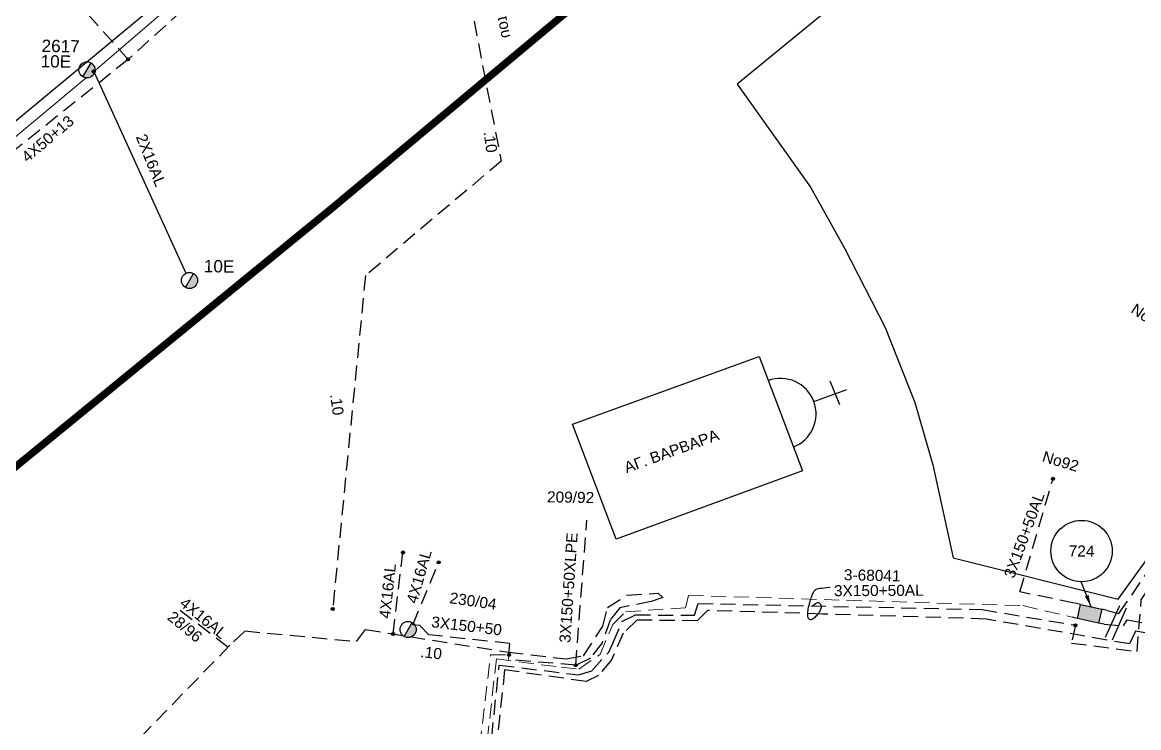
# Model space of a CAD drawing. Header units: millimetres. Extents: x 2875 to 4053, y 1200 to 1741.
# Drawn here: x 3071.6 to 3165.8, y 1316.1 to 1375.6 of the extents above; entities that cross this region are included whole.
import ezdxf

# ---------------------------------------------------------------- set-up
doc = ezdxf.new("R2010")
doc.units = ezdxf.units.MM
doc.linetypes.add('DASHED', pattern=[19.05, 12.7, -6.35])
doc.linetypes.add('DASHEDX2', pattern=[38.1, 25.4, -12.7])
for name, color, linetype in [('Link Box 4 Διευθύνσεων', 7, 'Continuous'), ('Γυμνά εναέρια ΧΤ (1Φ)   2x16AL', 7, 'Continuous'), ('Επιγραφές - Σχήματα', 7, 'Continuous'), ('Καλώδια ΧΤ   3x150+50AL', 7, 'DASHED'), ('Καλώδια ΧΤ   3x150+50AL XLPE', 7, 'DASHED'), ('Καλώδια ΧΤ   3x150+70AL', 7, 'DASHED'), ('Στύλος ΦΜ', 7, 'Continuous'), ('Στύλος ΦΜ @ 1', 7, 'Continuous'), ('Συνδέσεις', 7, 'Continuous'), ('Τομή', 7, 'Continuous'), ('Υπόβαθρο ΔΕΗ', 7, 'Continuous'), ('Υπόγεια Καλώδια Δικτύου ΧΤ   .10', 7, 'DASHED'), ('Υπόγεια καλώδια Παροχών ΧΤ   4x16AL', 7, 'DASHED'), ('Υπόγεια καλώδια Παροχών ΧΤ   4x6', 7, 'DASHED')]:
    doc.layers.add(name, color=color, linetype=linetype)
doc.layers.add('Άγνωστα', color=7, linetype='Continuous', lineweight=5)
doc.styles.add('arial', font='ARIAL.TTF')
doc.styles.get("Standard").update_dxf_attribs({"font": 'ARIAL.TTF'})
doc.linetypes.add('SYN_LINE', pattern='A,0.5,-0.0001,["/\\/\\/\\/",Standard,S=0.1,R=0,X=0,Y=-0.05],-0.25', length=0.7501)
doc.dimstyles.new('ISO-25', dxfattribs={"dimtxt": 2.5, "dimasz": 1, "dimexe": 1.25, "dimexo": 0.625, "dimtad": 1, "dimtxsty": 'Standard', "dimcen": 2.5, "dimadec": 0, "dimazin": 0, "dimtfac": 1, "dimtmove": 0, "dimatfit": 3, "dimfxl": 1.25, "dimarcsym": 0})

# ---------------------------------------------------------------- blocks, each defined once
blk = doc.blocks.new('_ΣΥΝΔΕΣΗ')
at = {"layer": 'Συνδέσεις', "linetype": 'SYN_LINE', "ltscale": 40}
blk.add_hatch(color=256, dxfattribs=at).paths.add_polyline_path([(0.5, -0.01, 1), (-0.5, -0.01, 1)])
at = {"layer": 'Συνδέσεις'}
blk.add_circle((0, -0.01), 0.5, dxfattribs=at)
blk = doc.blocks.new('ΥΠΑΡΧΩΝ ΤΣΙΜΕΝΤΕΝΙΟΣ ΣΤΥΛΟΣ')
at = {"layer": 'Στύλος ΦΜ'}
blk.add_hatch(color=256, dxfattribs=at).paths.add_polyline_path([(-1.29, -2.28, 0.574793), (2.62, 0, 0.268822), (1.3, 2.27)])
blk.add_line((-1.29, -2.28), (1.3, 2.27), dxfattribs=at)
blk.add_circle((0, 0), 2.62, dxfattribs=at)
at = {"layer": 'Στύλος ΦΜ', "flags": 4}
for tag, p in [('ΑΡΙΘΜΟΣ', (-4.68, 8.05)), ('ΤΥΠΟΣ', (-4.91, 3.03))]:
    blk.add_attdef(tag, p, '', height=4, dxfattribs=at)
blk = doc.blocks.new('LINK BOX 4 ΑΝΑΧΩΡΗΣΕΩΝ')
at = {"layer": 'Link Box 4 Διευθύνσεων', "ltscale": 40}
blk.add_hatch(color=256, dxfattribs=at).paths.add_polyline_path([(-3.54, 0), (-3.54, -4.67), (3.54, -4.67), (3.54, 0)])
for p, q in [((-3.54, 0), (-5.33, 0)), ((5.33, 0), (3.54, 0)), ((-3.54, -4.67), (-5.33, -4.67)), ((5.33, -4.67), (3.54, -4.67))]:
    blk.add_line(p, q, dxfattribs=at)
blk.add_lwpolyline([(-3.54, -4.67), (-3.54, 0), (3.54, 0), (3.54, -4.67)], close=True, dxfattribs=at)
blk = doc.blocks.new('ΤΟΜΗ')
at = {"layer": 'Τομή', "ltscale": 40}
for p, q in [((-5.68, 0), (5.68, 0)), ((5.68, -2.33), (-5.68, -2.33))]:
    blk.add_line(p, q, dxfattribs=at)

msp = doc.modelspace()

# ---------------------------------------------------------------- linework, layer by layer
at = {"layer": 'Άγνωστα', "color": 133}
for points in [[(3077.772, 1371.522), (3095.1, 1386.404), (3110.271, 1399.836)], [(3057.841, 1355.071), (3061.87, 1358.272), (3077.023, 1370.895)]]:
    msp.add_lwpolyline(points, dxfattribs=at)
at = {"layer": 'Άγνωστα', "color": 27, "linetype": 'DASHED', "ltscale": 0.1}
msp.add_lwpolyline([(3128.711, 1305.954), (3129.288, 1310.459), (3110.652, 1313.065), (3111.621, 1321.862), (3117.096, 1321.166), (3118.585, 1321.014), (3120.367, 1322.24), (3121.442, 1324.777), (3122.527, 1325.854), (3127.58, 1326.18), (3127.836, 1327.222), (3156.025, 1326.362), (3160.177, 1325.389)], dxfattribs=at)
at = {"layer": 'Άγνωστα', "color": 6, "linetype": 'DASHED', "ltscale": 0.1}
msp.add_lwpolyline([(3128.068, 1305.948), (3128.515, 1310.064), (3128.172, 1310.268), (3110.002, 1312.646), (3111.133, 1322.219), (3112.686, 1322.214), (3112.653, 1321.808)], dxfattribs=at)
at = {"layer": 'Γυμνά εναέρια ΧΤ (1Φ)   2x16AL', "color": 133}
msp.add_lwpolyline([(3077.662, 1371.428), (3085.436, 1354.404)], dxfattribs=at)
at = {"layer": 'Επιγραφές - Σχήματα'}
msp.add_lwpolyline([(3138.299, 1326.343), (3138.432, 1326.459), (3138.545, 1326.54), (3138.64, 1326.591), (3138.72, 1326.615), (3138.787, 1326.616), (3138.842, 1326.599), (3138.887, 1326.567), (3138.925, 1326.524), (3138.957, 1326.474), (3138.982, 1326.417), (3139, 1326.354), (3139.009, 1326.284), (3139.008, 1326.209), (3138.997, 1326.129), (3138.974, 1326.044), (3138.939, 1325.954), (3138.89, 1325.86), (3138.83, 1325.764), (3138.76, 1325.669), (3138.684, 1325.576), (3138.604, 1325.488), (3138.522, 1325.407), (3138.441, 1325.335), (3138.362, 1325.275), (3138.288, 1325.229), (3138.22, 1325.196), (3138.158, 1325.178), (3138.101, 1325.173), (3138.051, 1325.182), (3138.007, 1325.204), (3137.969, 1325.24), (3137.939, 1325.289), (3137.916, 1325.352), (3137.899, 1325.426), (3137.89, 1325.513), (3137.886, 1325.609), (3137.89, 1325.715), (3137.899, 1325.83), (3137.914, 1325.952), (3137.934, 1326.08), (3137.959, 1326.214), (3137.99, 1326.351), (3138.023, 1326.49), (3138.06, 1326.628), (3138.098, 1326.764), (3138.137, 1326.895), (3138.177, 1327.019), (3138.216, 1327.134), (3138.254, 1327.239), (3138.291, 1327.334), (3138.328, 1327.419), (3138.366, 1327.494), (3138.407, 1327.561), (3138.45, 1327.619), (3138.497, 1327.67), (3138.549, 1327.712), (3138.607, 1327.749), (3138.677, 1327.779), (3138.768, 1327.805), (3138.885, 1327.829), (3139.037, 1327.85), (3139.23, 1327.871), (3139.473, 1327.893), (3139.771, 1327.917)], dxfattribs=at)
msp.add_circle((3160.98, 1330.97), 2.59, dxfattribs=at)
at = {"layer": 'Καλώδια ΧΤ   3x150+50AL', "color": 30, "ltscale": 0.1}
for points in [[(3160.458, 1324.708), (3160.127, 1323.211), (3165.658, 1322.48), (3166.012, 1326.863), (3170.336, 1333.491), (3173.12, 1337.898), (3175.784, 1339.005), (3176.633, 1340.093), (3178.927, 1343.3), (3179.154, 1345.112), (3178.816, 1345.511), (3177.533, 1343.474)], [(3129.34, 1305.828), (3129.877, 1310.943), (3112.225, 1313.287), (3111.029, 1313.357), (3111.867, 1321.349), (3118.559, 1320.517), (3119.669, 1320.866), (3121.105, 1322.445), (3121.487, 1323.253), (3122.215, 1325.012), (3123.359, 1325.584), (3128.325, 1325.553), (3128.631, 1326.554), (3152.587, 1326.03), (3160.458, 1324.708), (3160.458, 1324.708), (3160.458, 1324.708)]]:
    msp.add_lwpolyline(points, dxfattribs=at)
at = {"layer": 'Καλώδια ΧΤ   3x150+50AL', "color": 27, "ltscale": 0.1}
for points in [[(3163.135, 1325.967), (3164.135, 1325.686), (3169.483, 1333.505), (3172.729, 1338.754), (3174.088, 1339.311), (3175.291, 1339.866), (3176.123, 1341.101)], [(3160.391, 1326.58), (3155.78, 1327.515), (3158.575, 1337.067)]]:
    msp.add_lwpolyline(points, dxfattribs=at)
at = {"layer": 'Καλώδια ΧΤ   3x150+50AL', "color": 5, "ltscale": 0.1}
msp.add_lwpolyline([(3178.824, 1324.888), (3177.612, 1322.151), (3165.527, 1324.217), (3165.013, 1323.132), (3152.919, 1325.235), (3139.13, 1325.655), (3129.422, 1325.963), (3128.569, 1325.08), (3123.482, 1325.147), (3122.318, 1324.042), (3121.339, 1321.791), (3120.233, 1320.46), (3119.202, 1319.965), (3112.316, 1320.94), (3111.568, 1313.814), (3116.186, 1313.252), (3130.636, 1311.202), (3129.97, 1305.769)], dxfattribs=at)
at = {"layer": 'Καλώδια ΧΤ   3x150+50AL', "color": 6, "linetype": 'DASHED', "ltscale": 0.1}
msp.add_lwpolyline([(3112.686, 1322.214), (3112.771, 1323.164), (3105.935, 1323.907), (3105.171, 1324.697), (3104.565, 1324.745)], dxfattribs=at)
at = {"layer": 'Καλώδια ΧΤ   3x150+50AL XLPE', "color": 6, "linetype": 'DASHED', "ltscale": 0.1}
msp.add_lwpolyline([(3118.313, 1321.339), (3119.254, 1333.565)], dxfattribs=at)
at = {"layer": 'Καλώδια ΧΤ   3x150+50AL XLPE', "color": 2, "linetype": 'DASHED', "ltscale": 0.1}
msp.add_lwpolyline([(3162.871, 1324.787), (3164.503, 1324.647), (3164.827, 1325.175), (3177.01, 1322.897)], dxfattribs=at)
at = {"layer": 'Καλώδια ΧΤ   3x150+70AL', "color": 5, "ltscale": 0.1}
msp.add_lwpolyline([(3078.824, 1423.334), (3093.045, 1413.571), (3104.457, 1405.471), (3105.274, 1394.098), (3087.962, 1379.161), (3080.561, 1372.435), (3046.54, 1345.24), (3046.917, 1344.384), (3043.307, 1340.578)], dxfattribs=at)
at = {"layer": 'Υπόβαθρο ΔΕΗ', "linetype": 'DASHEDX2', "ltscale": 0.5, "const_width": 0.622, "flags": 128}
msp.add_lwpolyline([(2907.176, 1221.264), (2932.857, 1237.489), (2967.001, 1252.922), (3014.71, 1292.01), (3097.879, 1359.996), (3240.65, 1479.301), (3312.407, 1539.054), (3386.11, 1599.706), (3467.829, 1667.474), (3496.402, 1691.349), (3500.803, 1694.888), (3502.579, 1695.994), (3504.869, 1696.988), (3531.535, 1709.338)], dxfattribs=at)
at = {"layer": 'Υπόβαθρο ΔΕΗ'}
msp.add_lwpolyline([(3002.251, 1469.553), (2994.959, 1474.129), (2993.175, 1469.709), (2966.792, 1418.945), (2964.594, 1414.787), (2961.885, 1409.963), (2952.908, 1392.742), (2948.213, 1384.586), (2944.35, 1377.184), (2951.04, 1374.213), (2968.068, 1369.968), (2989.982, 1357.995), (2996.323, 1360.386), (3021.818, 1407.396), (3029.467, 1403.453), (3001.584, 1351.729), (3032.385, 1335.461), (3059.752, 1357.906), (3085.462, 1379.21), (3102.459, 1393.296, 0.427174), (3101.284, 1406.164)], format="xyb", close=True, dxfattribs=at)
msp.add_lwpolyline([(3168.851, 1333.516), (3179.69, 1350.483), (3192.419, 1370.042), (3200.273, 1382.645), (3171.102, 1402.45), (3131.945, 1370.363), (3138.104, 1361.668), (3140.992, 1356.519), (3144.41, 1349.823), (3146.903, 1343.499), (3148.447, 1338.238), (3150.153, 1330.401), (3164.061, 1326.913)], close=True, dxfattribs=at)
for points in [[(3121.738, 1331.958), (3118.052, 1341.678), (3133.786, 1347.369), (3137.433, 1337.727), (3121.738, 1331.958)], [(3138.395, 1343.599), (3141.191, 1344.597)], [(3139.744, 1345.322), (3140.556, 1343.325)]]:
    msp.add_lwpolyline(points, dxfattribs=at)
msp.add_arc((3135.593, 1342.539), 2.996, 291.08073, 110.36375, dxfattribs=at)
at = {"layer": 'Υπόγεια Καλώδια Δικτύου ΧΤ   .10', "color": 7, "ltscale": 0.1}
msp.add_lwpolyline([(3112.598, 1459.8), (3106.859, 1403.164), (3105.018, 1399.983), (3112.033, 1363.869), (3100.58, 1354.208), (3097.82, 1326.073)], dxfattribs=at)
at = {"layer": 'Υπόγεια Καλώδια Δικτύου ΧΤ   .10', "color": 6, "linetype": 'DASHED', "ltscale": 0.1}
msp.add_lwpolyline([(3059.36, 1292.845), (3078.97, 1312.541), (3089.442, 1323.32), (3090.407, 1324.224), (3099.824, 1323.345), (3100.586, 1324.342), (3112.635, 1322.433), (3117.497, 1321.871), (3118.966, 1322.139), (3120.608, 1324.642), (3121.008, 1326.205), (3122.623, 1327.241), (3125.261, 1327.409), (3125.655, 1327.056), (3124.69, 1326.7), (3122.046, 1326.187), (3121.213, 1325.151), (3120.534, 1323.228), (3119.55, 1321.925), (3118.313, 1321.339), (3112.653, 1321.808)], dxfattribs=at)
at = {"layer": 'Υπόγεια καλώδια Παροχών ΧΤ   4x16AL', "color": 6, "ltscale": 0.1}
msp.add_lwpolyline([(3102.909, 1323.974), (3103.744, 1330.851)], dxfattribs=at)
at = {"layer": 'Υπόγεια καλώδια Παροχών ΧΤ   4x16AL', "color": 6, "linetype": 'DASHED', "ltscale": 0.1}
for points in [[(3104.565, 1324.745), (3106.753, 1330.009)], [(3088.982, 1322.846), (3084.503, 1326.312)]]:
    msp.add_lwpolyline(points, dxfattribs=at)
at = {"layer": 'Υπόγεια καλώδια Παροχών ΧΤ   4x6', "color": 5, "ltscale": 0.1}
msp.add_lwpolyline([(3080.561, 1372.435), (3074.819, 1378.93)], dxfattribs=at)

# ---------------------------------------------------------------- block references
at = {"layer": 'Link Box 4 Διευθύνσεων', "xscale": 0.2590415103700054, "yscale": 0.2590415103700054, "zscale": 0.2590415103700054, "rotation": 347.4047067614478}
msp.add_blockref('LINK BOX 4 ΑΝΑΧΩΡΗΣΕΩΝ', (3161.788, 1326.268), dxfattribs=at)
at = {"layer": 'Στύλος ΦΜ @ 1', "ltscale": 40}
ref = msp.add_blockref('ΥΠΑΡΧΩΝ ΤΣΙΜΕΝΤΕΝΙΟΣ ΣΤΥΛΟΣ', (3077.096, 1371.569), dxfattribs=dict(at, xscale=0.2590415103700448, yscale=0.2590415103700448, zscale=0.2590415103700448, rotation=359.0199368875902))
ref.add_attrib('ΤΥΠΟΣ', '10E', (3073.177, 1371.783), dxfattribs={"layer": 'Στύλος ΦΜ', "height": 1.0362, "rotation": 359.01994, "flags": 4})
ref.add_attrib('ΑΡΙΘΜΟΣ', '2617', (3073.26, 1373.084), dxfattribs={"layer": 'Στύλος ΦΜ', "height": 1.0362, "rotation": 359.01994, "flags": 4})
ref = msp.add_blockref('ΥΠΑΡΧΩΝ ΤΣΙΜΕΝΤΕΝΙΟΣ ΣΤΥΛΟΣ', (3085.743, 1353.799), dxfattribs=dict(at, xscale=0.2590415103700448, yscale=0.2590415103700448, zscale=0.2590415103700448, rotation=359.0199368875902))
ref.add_attrib('ΤΥΠΟΣ', '10E', (3086.943, 1354.5), dxfattribs={"layer": 'Στύλος ΦΜ', "height": 1.0362, "rotation": 359.01994, "flags": 4})
at = {"layer": 'Στύλος ΦΜ @ 1', "ltscale": 40, "xscale": 0.2590415103700448, "yscale": 0.2590415103700448, "zscale": 0.2590415103700448, "rotation": 359.0199368875902}
msp.add_blockref('ΥΠΑΡΧΩΝ ΤΣΙΜΕΝΤΕΝΙΟΣ ΣΤΥΛΟΣ', (3104.18, 1324.348), dxfattribs=at)
at = {"layer": 'Συνδέσεις', "xscale": 0.2590415103700448, "yscale": 0.2590415103700448, "zscale": 0.2590415103700448, "rotation": 359.0199368875902}
for p in [(3080.565, 1372.447), (3077.662, 1371.428), (3158.575, 1337.067), (3103.744, 1330.851), (3106.753, 1330.009), (3097.821, 1326.076), (3160.458, 1324.708), (3102.909, 1323.974), (3112.686, 1322.214), (3118.313, 1321.339)]:
    msp.add_blockref('_ΣΥΝΔΕΣΗ', p, dxfattribs=at)
at = {"layer": 'Τομή', "xscale": 0.2590415103700035, "yscale": 0.2590415103700035, "zscale": 0.2590415103700035, "rotation": 66.05154517663921}
msp.add_blockref('ΤΟΜΗ', (3163.603, 1325.044), dxfattribs=at)

# ---------------------------------------------------------------- texts
at = {"layer": 'Άγνωστα', "insert": (3071.472, 1364.413), "char_height": 0.9325, "attachment_point": 1, "rotation": 40.27172, "style": 'arial'}
msp.add_mtext('4X50+13', dxfattribs=at)
at = {"layer": 'Γυμνά εναέρια ΧΤ (1Φ)   2x16AL', "color": 7, "insert": (3082.068, 1366.265), "char_height": 0.9325, "width": 87.23055, "attachment_point": 1, "rotation": 291.66262}
msp.add_mtext('2X16AL', dxfattribs=at)
at = {"layer": 'Επιγραφές - Σχήματα'}
for s, insert, char_height, width, attachment_point, rotation in [('Το υπόγειο καλώδειο βρίσκεται εντός του εδάφους νεκρό', (3109.425, 1385.763), 0.93255, 28.10718, 5, 280.79255), ('No92', (3166.598, 1350.657), 0.9325, 10.2976, 5, 326.08614), ('ΑΓ. ΒΑΡΒΑΡΑ', (3122.288, 1338.414), 0.93255, 15.54428, 1, 19.86423), ('No92', (3159.209, 1338.532), 0.9325, 10.2976, 5, 343.09218), ('230/04', (3109.661, 1326.747), 0.9325, 8.8687, 5, 351.69789)]:
    msp.add_mtext(s, dxfattribs=dict(at, insert=insert, char_height=char_height, width=width, attachment_point=attachment_point, rotation=rotation))
at = {"layer": 'Επιγραφές - Σχήματα', "color": 7, "char_height": 0.9325}
for s, insert, width, attachment_point, rotation in [('209/92', (3117.885, 1335.506), 0.64898, 5, 359.01994), ('724', (3160.98, 1330.97), 0.64898, 5, 359.01994), ('3-68041', (3140.946, 1329.441), 87.23055, 1, 358.74454)]:
    msp.add_mtext(s, dxfattribs=dict(at, insert=insert, width=width, attachment_point=attachment_point, rotation=rotation))
at = {"layer": 'Καλώδια ΧΤ   3x150+50AL', "color": 7, "char_height": 0.9325, "width": 87.23055, "attachment_point": 1}
for s, insert, rotation in [('3X150+50AL', (3154.402, 1328.927), 69.86884), ('3X150+50AL', (3140.094, 1328.09), 0.28201), ('3X150+50', (3106.203, 1325.474), 353.18602)]:
    msp.add_mtext(s, dxfattribs=dict(at, insert=insert, rotation=rotation))
at = {"layer": 'Καλώδια ΧΤ   3x150+50AL XLPE', "color": 7, "insert": (3116.927, 1323.262), "char_height": 0.93255, "width": 87.23055, "attachment_point": 1, "rotation": 86.13427}
msp.add_mtext('3X150+50XLPE', dxfattribs=at)
at = {"layer": 'Υπόγεια Καλώδια Δικτύου ΧΤ   .10', "color": 7, "char_height": 0.9325, "width": 87.23055, "attachment_point": 1}
for insert, rotation in [((3111.47, 1366.445), 277.82003), ((3098.521, 1344.291), 277.82003), ((3105.283, 1322.952), 353.42399)]:
    msp.add_mtext('.10', dxfattribs=dict(at, insert=insert, rotation=rotation))
at = {"layer": 'Υπόγεια καλώδια Παροχών ΧΤ   4x16AL', "color": 7, "char_height": 0.9325, "width": 87.23055, "attachment_point": 1}
for s, insert, rotation in [('4X16AL', (3104.022, 1326.723), 74.13072), ('4X16AL', (3101.733, 1325.341), 83.80509), ('4X16AL', (3085.425, 1327.148), 320.65842), ('28/96', (3084.392, 1325.984), 320.65842)]:
    msp.add_mtext(s, dxfattribs=dict(at, insert=insert, rotation=rotation))

# ---------------------------------------------------------------- leaders
at = {"layer": 'Επιγραφές - Σχήματα'}
msp.add_leader([(3161.788, 1326.268), (3160.936, 1328.38)], dimstyle='ISO-25', override={"dimasz": 1, "dimgap": 0.625, "dimtad": 0}, dxfattribs=at)

doc.saveas('drawing.dxf')
